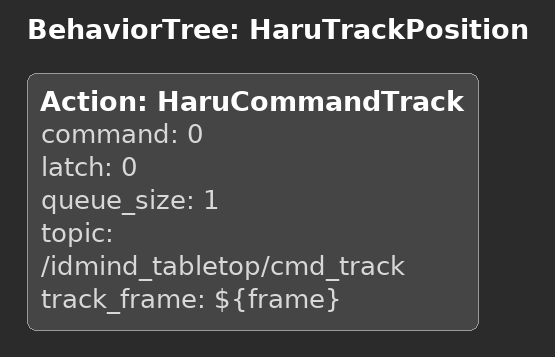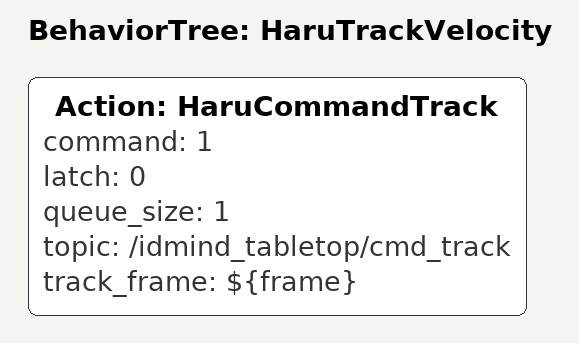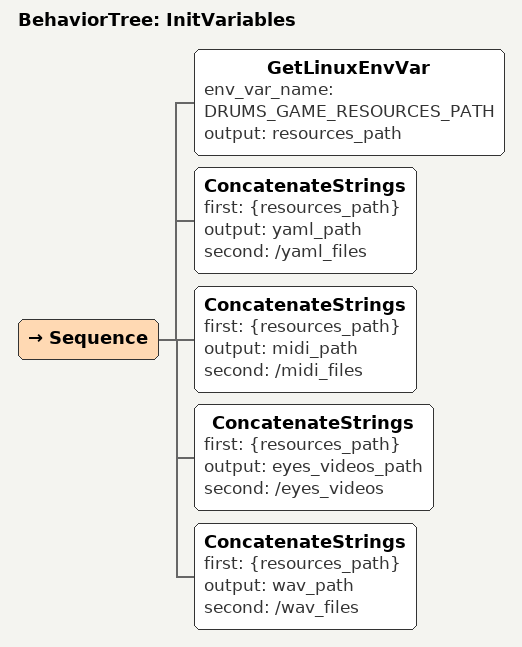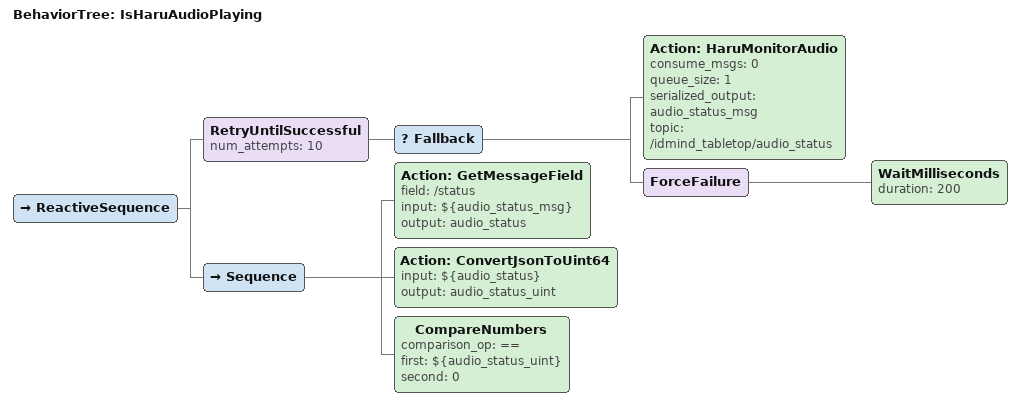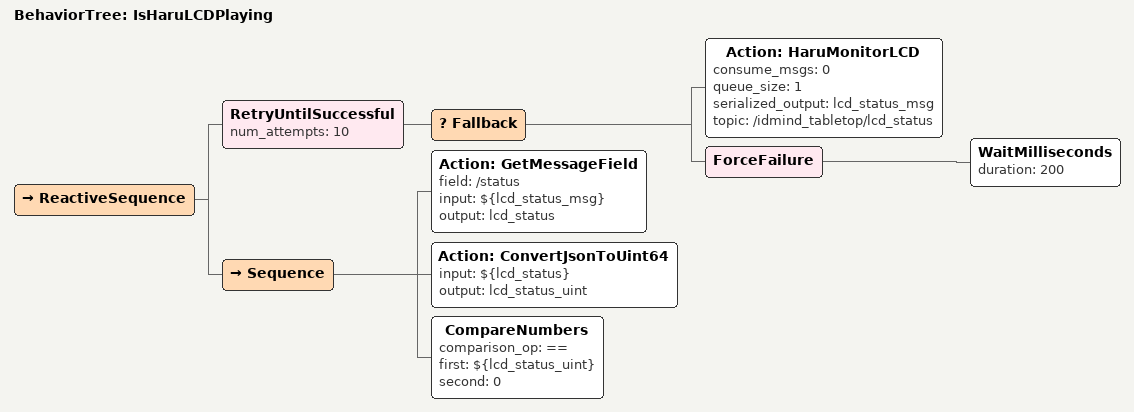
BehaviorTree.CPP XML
<BehaviorTree ID="HaruTrackPosition">
    <Action ID="HaruCommandTrack" command="0" latch="0" queue_size="1" topic="/idmind_tabletop/cmd_track" track_frame="${frame}"/>
</BehaviorTree>

<BehaviorTree ID="HaruTrackVelocity">
    <Action ID="HaruCommandTrack" command="1" latch="0" queue_size="1" topic="/idmind_tabletop/cmd_track" track_frame="${frame}"/>
</BehaviorTree>

<BehaviorTree ID="InitVariables">
    <Sequence>
        <GetLinuxEnvVar env_var_name="DRUMS_GAME_RESOURCES_PATH" output="resources_path"/>
        <ConcatenateStrings first="{resources_path}" output="yaml_path" second="/yaml_files"/>
        <ConcatenateStrings first="{resources_path}" output="midi_path" second="/midi_files"/>
        <ConcatenateStrings first="{resources_path}" output="eyes_videos_path" second="/eyes_videos"/>
        <ConcatenateStrings first="{resources_path}" output="wav_path" second="/wav_files"/>
    </Sequence>
</BehaviorTree>

<BehaviorTree ID="IsHaruAudioPlaying">
    <ReactiveSequence>
        <RetryUntilSuccessful num_attempts="10">
            <Fallback>
                <Action ID="HaruMonitorAudio" consume_msgs="0" queue_size="1" serialized_output="audio_status_msg" topic="/idmind_tabletop/audio_status"/>
                <ForceFailure>
                    <WaitMilliseconds duration="200"/>
                </ForceFailure>
            </Fallback>
        </RetryUntilSuccessful>
        <Sequence>
            <Action ID="GetMessageField" field="/status" input="${audio_status_msg}" output="audio_status"/>
            <Action ID="ConvertJsonToUint64" input="${audio_status}" output="audio_status_uint"/>
            <CompareNumbers comparison_op="==" first="${audio_status_uint}" second="0"/>
        </Sequence>
    </ReactiveSequence>
</BehaviorTree>

<BehaviorTree ID="IsHaruLCDPlaying">
    <ReactiveSequence>
        <RetryUntilSuccessful num_attempts="10">
            <Fallback>
                <Action ID="HaruMonitorLCD" consume_msgs="0" queue_size="1" serialized_output="lcd_status_msg" topic="/idmind_tabletop/lcd_status"/>
                <ForceFailure>
                    <WaitMilliseconds duration="200"/>
                </ForceFailure>
            </Fallback>
        </RetryUntilSuccessful>
        <Sequence>
            <Action ID="GetMessageField" field="/status" input="${lcd_status_msg}" output="lcd_status"/>
            <Action ID="ConvertJsonToUint64" input="${lcd_status}" output="lcd_status_uint"/>
            <CompareNumbers comparison_op="==" first="${lcd_status_uint}" second="0"/>
        </Sequence>
    </ReactiveSequence>
</BehaviorTree>
